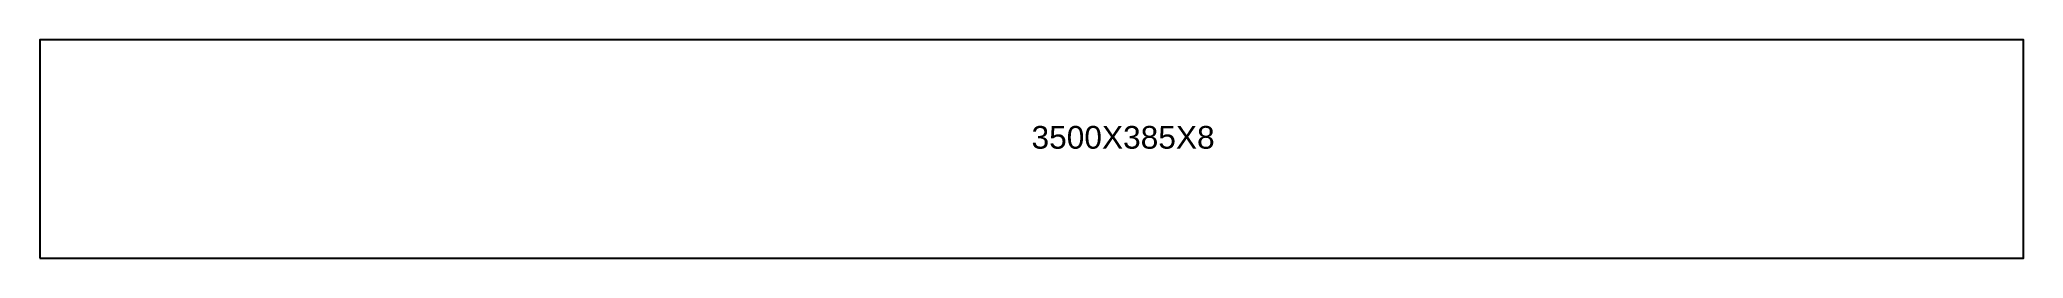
# Model space of a CAD drawing. Header units: millimetres. Extents: x 1012 to 4512, y 2069 to 2454.
import ezdxf

# ---------------------------------------------------------------- set-up
doc = ezdxf.new("R2010")
doc.units = ezdxf.units.MM
doc.styles.get("Standard").update_dxf_attribs({"font": 'arial.ttf', "height": 40})

msp = doc.modelspace()

# ---------------------------------------------------------------- linework, layer by layer
msp.add_lwpolyline([(1011.9, 2069.5), (4511.9, 2069.5), (4511.9, 2454.5), (1011.9, 2454.5)], close=True)

# ---------------------------------------------------------------- texts
msp.add_text('3500X385X8', height=40).set_placement((2761.9, 2262.5))

doc.saveas('drawing.dxf')
